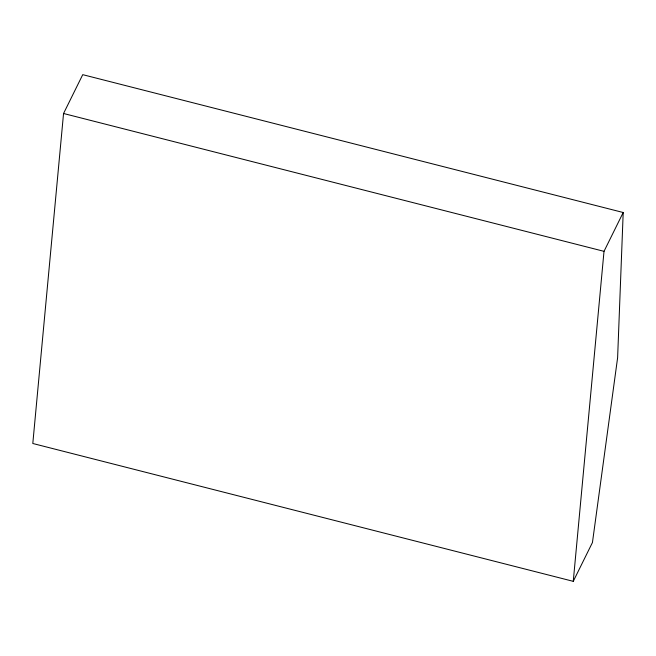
<?xml version="1.0" encoding="UTF-8"?>
<svg xmlns="http://www.w3.org/2000/svg" width="656" height="656" viewBox="0 0 656 656"><rect width="100%" height="100%" fill="white"/><g stroke="black" fill="none" stroke-linecap="round" stroke-linejoin="round"><path stroke-width="0.98" d="M623.2 212.511L617.616 357.709L592.45 542.504L573.262 581.339L32.8 443.489L63.55 113.496L82.738 74.661L623.2 212.511L604.012 251.338L573.262 581.339M63.55 113.496L604.012 251.338"/></g></svg>
